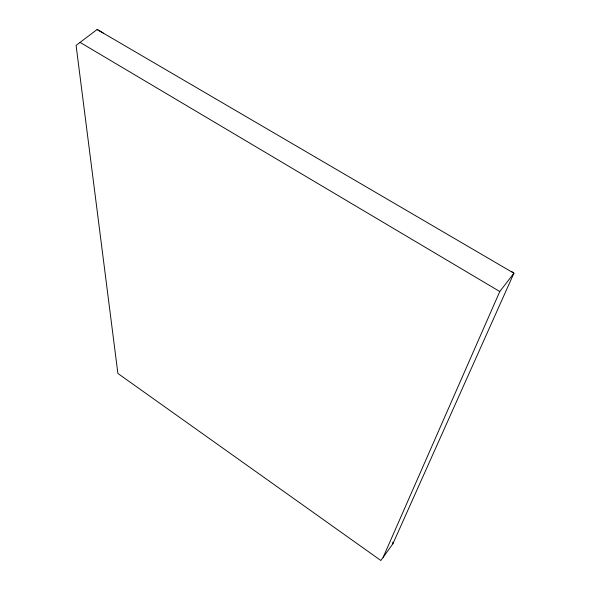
<?xml version="1.0" encoding="UTF-8"?>
<svg xmlns="http://www.w3.org/2000/svg" width="590" height="590" viewBox="0 0 590 590"><rect width="100%" height="100%" fill="white"/><g stroke="black" fill="none" stroke-linecap="round" stroke-linejoin="round"><path stroke-width="0.89" d="M383.146 557.336L499.782 291.519L513.912 273.229L511.751 271.54M392.874 543.796L513.912 273.229L97.121 29.5L76.088 45.415L117.889 373.47L380.867 560.5L392.874 543.796L392.815 542.107M97.121 29.5L103.361 33.136M80.085 42.392L499.782 291.519"/></g></svg>
